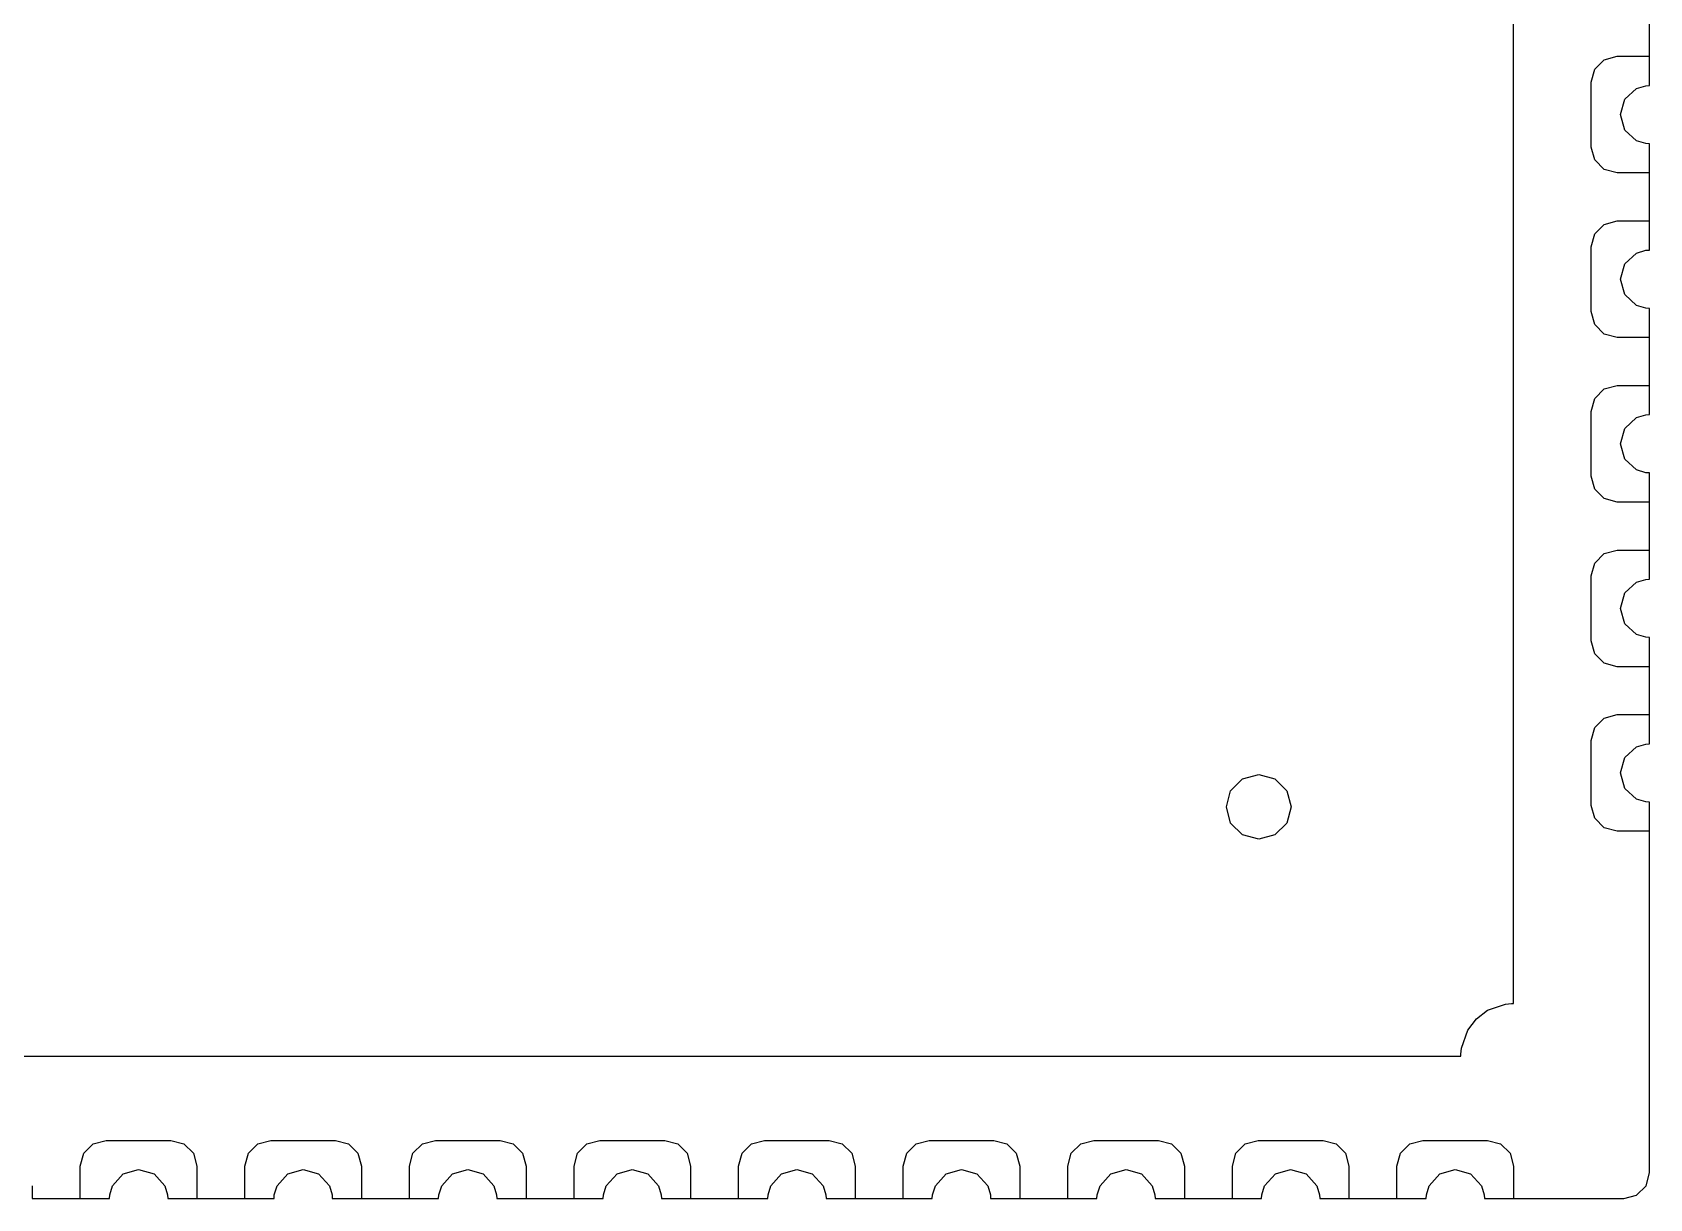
# Model space of a CAD drawing. Header units: millimetres. Extents: x -74 to 116, y -91 to 186.
# Drawn here: x 3.64 to 16.12, y 62.97 to 71.97 of the extents above; entities that cross this region are included whole.
import ezdxf

# ---------------------------------------------------------------- set-up
doc = ezdxf.new("R2010")
doc.units = ezdxf.units.MM
doc.layers.add('VISIBLE', color=7, linetype='Continuous')

msp = doc.modelspace()

# ---------------------------------------------------------------- linework, layer by layer
at = {"layer": 'VISIBLE'}
for points in [[(15.067, 64.48), (15.067, 79.468)], [(16.117, 71.789), (16.117, 72.159)], [(16.117, 71.789), (16.117, 72.159)], [(15.667, 71.589), (15.694, 71.689), (15.767, 71.762), (15.867, 71.789)], [(15.667, 71.589), (15.694, 71.689), (15.767, 71.762), (15.867, 71.789)], [(15.867, 71.789), (16.017, 71.789)], [(15.867, 71.789), (16.017, 71.789)], [(16.017, 71.789), (16.028, 71.789), (16.039, 71.789), (16.05, 71.789), (16.061, 71.789), (16.07, 71.789), (16.08, 71.789), (16.088, 71.789), (16.095, 71.789), (16.102, 71.789), (16.107, 71.789), (16.112, 71.789), (16.115, 71.789), (16.117, 71.789), (16.117, 71.789)], [(16.017, 71.789), (16.028, 71.789), (16.039, 71.789), (16.05, 71.789), (16.061, 71.789), (16.07, 71.789), (16.08, 71.789), (16.088, 71.789), (16.095, 71.789), (16.102, 71.789), (16.107, 71.789), (16.112, 71.789), (16.115, 71.789), (16.117, 71.789), (16.117, 71.789)], [(16.117, 71.564), (16.117, 71.789)], [(15.667, 71.089), (15.667, 71.589)], [(15.667, 71.089), (15.667, 71.589)], [(16.017, 71.137), (15.926, 71.22), (15.892, 71.339), (15.926, 71.458), (16.017, 71.541)], [(16.017, 71.541), (16.087, 71.562), (16.117, 71.564)], [(16.117, 71.114), (16.087, 71.116), (16.017, 71.137)], [(15.867, 70.889), (15.767, 70.916), (15.694, 70.989), (15.667, 71.089)], [(15.867, 70.889), (15.767, 70.916), (15.694, 70.989), (15.667, 71.089)], [(16.117, 70.889), (16.117, 71.114)], [(16.017, 70.889), (15.867, 70.889)], [(16.017, 70.889), (15.867, 70.889)], [(16.117, 70.889), (16.117, 70.889), (16.115, 70.889), (16.112, 70.889), (16.107, 70.889), (16.102, 70.889), (16.095, 70.889), (16.088, 70.889), (16.08, 70.889), (16.07, 70.889), (16.061, 70.889), (16.05, 70.889), (16.039, 70.889), (16.028, 70.889), (16.017, 70.889)], [(16.117, 70.889), (16.117, 70.889), (16.115, 70.889), (16.112, 70.889), (16.107, 70.889), (16.102, 70.889), (16.095, 70.889), (16.088, 70.889), (16.08, 70.889), (16.07, 70.889), (16.061, 70.889), (16.05, 70.889), (16.039, 70.889), (16.028, 70.889), (16.017, 70.889)], [(16.117, 70.519), (16.117, 70.889)], [(16.117, 70.519), (16.117, 70.889)], [(15.667, 70.319), (15.694, 70.419), (15.767, 70.492), (15.867, 70.519)], [(15.667, 70.319), (15.694, 70.419), (15.767, 70.492), (15.867, 70.519)], [(15.867, 70.519), (16.017, 70.519)], [(15.867, 70.519), (16.017, 70.519)], [(16.017, 70.519), (16.028, 70.519), (16.039, 70.519), (16.05, 70.519), (16.061, 70.519), (16.07, 70.519), (16.08, 70.519), (16.088, 70.519), (16.095, 70.519), (16.102, 70.519), (16.107, 70.519), (16.112, 70.519), (16.115, 70.519), (16.117, 70.519), (16.117, 70.519)], [(16.017, 70.519), (16.028, 70.519), (16.039, 70.519), (16.05, 70.519), (16.061, 70.519), (16.07, 70.519), (16.08, 70.519), (16.088, 70.519), (16.095, 70.519), (16.102, 70.519), (16.107, 70.519), (16.112, 70.519), (16.115, 70.519), (16.117, 70.519), (16.117, 70.519)], [(16.117, 70.294), (16.117, 70.519)], [(15.667, 69.819), (15.667, 70.319)], [(15.667, 69.819), (15.667, 70.319)], [(16.017, 69.867), (15.926, 69.95), (15.892, 70.069), (15.926, 70.188), (16.017, 70.271)], [(16.017, 70.271), (16.087, 70.292), (16.117, 70.294)], [(15.867, 69.619), (15.767, 69.646), (15.694, 69.719), (15.667, 69.819)], [(15.867, 69.619), (15.767, 69.646), (15.694, 69.719), (15.667, 69.819)], [(16.117, 69.844), (16.087, 69.846), (16.017, 69.867)], [(16.117, 69.619), (16.117, 69.844)], [(16.017, 69.619), (15.867, 69.619)], [(16.017, 69.619), (15.867, 69.619)], [(16.117, 69.619), (16.117, 69.619), (16.115, 69.619), (16.112, 69.619), (16.107, 69.619), (16.102, 69.619), (16.095, 69.619), (16.088, 69.619), (16.08, 69.619), (16.07, 69.619), (16.061, 69.619), (16.05, 69.619), (16.039, 69.619), (16.028, 69.619), (16.017, 69.619)], [(16.117, 69.619), (16.117, 69.619), (16.115, 69.619), (16.112, 69.619), (16.107, 69.619), (16.102, 69.619), (16.095, 69.619), (16.088, 69.619), (16.08, 69.619), (16.07, 69.619), (16.061, 69.619), (16.05, 69.619), (16.039, 69.619), (16.028, 69.619), (16.017, 69.619)], [(16.117, 69.249), (16.117, 69.619)], [(16.117, 69.249), (16.117, 69.619)], [(15.667, 69.049), (15.694, 69.149), (15.767, 69.222), (15.867, 69.249)], [(15.667, 69.049), (15.694, 69.149), (15.767, 69.222), (15.867, 69.249)], [(15.867, 69.249), (16.017, 69.249)], [(15.867, 69.249), (16.017, 69.249)], [(16.017, 69.249), (16.028, 69.249), (16.039, 69.249), (16.05, 69.249), (16.061, 69.249), (16.07, 69.249), (16.08, 69.249), (16.088, 69.249), (16.095, 69.249), (16.102, 69.249), (16.107, 69.249), (16.112, 69.249), (16.115, 69.249), (16.117, 69.249), (16.117, 69.249)], [(16.017, 69.249), (16.028, 69.249), (16.039, 69.249), (16.05, 69.249), (16.061, 69.249), (16.07, 69.249), (16.08, 69.249), (16.088, 69.249), (16.095, 69.249), (16.102, 69.249), (16.107, 69.249), (16.112, 69.249), (16.115, 69.249), (16.117, 69.249), (16.117, 69.249)], [(16.117, 69.024), (16.117, 69.249)], [(15.667, 68.549), (15.667, 69.049)], [(15.667, 68.549), (15.667, 69.049)], [(16.017, 69.001), (16.087, 69.022), (16.117, 69.024)], [(16.017, 68.597), (15.926, 68.68), (15.892, 68.799), (15.926, 68.918), (16.017, 69.001)], [(15.867, 68.349), (15.767, 68.376), (15.694, 68.449), (15.667, 68.549)], [(15.867, 68.349), (15.767, 68.376), (15.694, 68.449), (15.667, 68.549)], [(16.117, 68.574), (16.087, 68.576), (16.017, 68.597)], [(16.117, 68.349), (16.117, 68.574)], [(16.017, 68.349), (15.867, 68.349)], [(16.017, 68.349), (15.867, 68.349)], [(16.117, 68.349), (16.117, 68.349), (16.115, 68.349), (16.112, 68.349), (16.107, 68.349), (16.102, 68.349), (16.095, 68.349), (16.088, 68.349), (16.08, 68.349), (16.07, 68.349), (16.061, 68.349), (16.05, 68.349), (16.039, 68.349), (16.028, 68.349), (16.017, 68.349)], [(16.117, 68.349), (16.117, 68.349), (16.115, 68.349), (16.112, 68.349), (16.107, 68.349), (16.102, 68.349), (16.095, 68.349), (16.088, 68.349), (16.08, 68.349), (16.07, 68.349), (16.061, 68.349), (16.05, 68.349), (16.039, 68.349), (16.028, 68.349), (16.017, 68.349)], [(16.117, 67.979), (16.117, 68.349)], [(16.117, 67.979), (16.117, 68.349)], [(15.667, 67.779), (15.694, 67.879), (15.767, 67.952), (15.867, 67.979)], [(15.667, 67.779), (15.694, 67.879), (15.767, 67.952), (15.867, 67.979)], [(15.867, 67.979), (16.017, 67.979)], [(15.867, 67.979), (16.017, 67.979)], [(16.017, 67.979), (16.028, 67.979), (16.039, 67.979), (16.05, 67.979), (16.061, 67.979), (16.07, 67.979), (16.08, 67.979), (16.088, 67.979), (16.095, 67.979), (16.102, 67.979), (16.107, 67.979), (16.112, 67.979), (16.115, 67.979), (16.117, 67.979), (16.117, 67.979)], [(16.017, 67.979), (16.028, 67.979), (16.039, 67.979), (16.05, 67.979), (16.061, 67.979), (16.07, 67.979), (16.08, 67.979), (16.088, 67.979), (16.095, 67.979), (16.102, 67.979), (16.107, 67.979), (16.112, 67.979), (16.115, 67.979), (16.117, 67.979), (16.117, 67.979)], [(16.117, 67.754), (16.117, 67.979)], [(15.667, 67.279), (15.667, 67.779)], [(15.667, 67.279), (15.667, 67.779)], [(16.017, 67.327), (15.926, 67.41), (15.892, 67.529), (15.926, 67.648), (16.017, 67.731)], [(16.017, 67.731), (16.087, 67.752), (16.117, 67.754)], [(15.867, 67.079), (15.767, 67.106), (15.694, 67.179), (15.667, 67.279)], [(15.867, 67.079), (15.767, 67.106), (15.694, 67.179), (15.667, 67.279)], [(16.117, 67.304), (16.087, 67.306), (16.017, 67.327)], [(16.117, 67.079), (16.117, 67.304)], [(16.017, 67.079), (15.867, 67.079)], [(16.017, 67.079), (15.867, 67.079)], [(16.117, 67.079), (16.117, 67.079), (16.115, 67.079), (16.112, 67.079), (16.107, 67.079), (16.102, 67.079), (16.095, 67.079), (16.088, 67.079), (16.08, 67.079), (16.07, 67.079), (16.061, 67.079), (16.05, 67.079), (16.039, 67.079), (16.028, 67.079), (16.017, 67.079)], [(16.117, 67.079), (16.117, 67.079), (16.115, 67.079), (16.112, 67.079), (16.107, 67.079), (16.102, 67.079), (16.095, 67.079), (16.088, 67.079), (16.08, 67.079), (16.07, 67.079), (16.061, 67.079), (16.05, 67.079), (16.039, 67.079), (16.028, 67.079), (16.017, 67.079)], [(16.117, 66.709), (16.117, 67.079)], [(16.117, 66.709), (16.117, 67.079)], [(15.667, 66.509), (15.694, 66.609), (15.767, 66.682), (15.867, 66.709)], [(15.667, 66.509), (15.694, 66.609), (15.767, 66.682), (15.867, 66.709)], [(15.867, 66.709), (16.017, 66.709)], [(15.867, 66.709), (16.017, 66.709)], [(16.017, 66.709), (16.028, 66.709), (16.039, 66.709), (16.05, 66.709), (16.061, 66.709), (16.07, 66.709), (16.08, 66.709), (16.088, 66.709), (16.095, 66.709), (16.102, 66.709), (16.107, 66.709), (16.112, 66.709), (16.115, 66.709), (16.117, 66.709), (16.117, 66.709)], [(16.017, 66.709), (16.028, 66.709), (16.039, 66.709), (16.05, 66.709), (16.061, 66.709), (16.07, 66.709), (16.08, 66.709), (16.088, 66.709), (16.095, 66.709), (16.102, 66.709), (16.107, 66.709), (16.112, 66.709), (16.115, 66.709), (16.117, 66.709), (16.117, 66.709)], [(16.117, 66.484), (16.117, 66.709)], [(15.667, 66.009), (15.667, 66.509)], [(15.667, 66.009), (15.667, 66.509)], [(16.017, 66.057), (15.926, 66.14), (15.892, 66.259), (15.926, 66.378), (16.017, 66.461)], [(16.017, 66.461), (16.087, 66.482), (16.117, 66.484)], [(13.101, 66.247), (13.226, 66.214), (13.317, 66.122), (13.351, 65.997), (13.317, 65.872), (13.226, 65.781), (13.101, 65.747), (12.976, 65.781), (12.884, 65.872), (12.851, 65.997), (12.884, 66.122), (12.976, 66.214), (13.101, 66.247)], [(16.117, 66.034), (16.087, 66.036), (16.017, 66.057)], [(16.117, 65.809), (16.117, 66.034)], [(15.867, 65.809), (15.767, 65.836), (15.694, 65.909), (15.667, 66.009)], [(15.867, 65.809), (15.767, 65.836), (15.694, 65.909), (15.667, 66.009)], [(16.017, 65.809), (15.867, 65.809)], [(16.017, 65.809), (15.867, 65.809)], [(16.117, 65.809), (16.117, 65.809), (16.115, 65.809), (16.112, 65.809), (16.107, 65.809), (16.102, 65.809), (16.095, 65.809), (16.088, 65.809), (16.08, 65.809), (16.07, 65.809), (16.061, 65.809), (16.05, 65.809), (16.039, 65.809), (16.028, 65.809), (16.017, 65.809)], [(16.117, 65.809), (16.117, 65.809), (16.115, 65.809), (16.112, 65.809), (16.107, 65.809), (16.102, 65.809), (16.095, 65.809), (16.088, 65.809), (16.08, 65.809), (16.07, 65.809), (16.061, 65.809), (16.05, 65.809), (16.039, 65.809), (16.028, 65.809), (16.017, 65.809)], [(16.117, 63.174), (16.117, 65.809)], [(16.117, 63.174), (16.117, 65.809)], [(14.714, 64.274), (14.78, 64.361), (14.867, 64.428)], [(14.867, 64.428), (15.006, 64.476), (15.051, 64.48), (15.067, 64.48)], [(14.661, 64.074), (14.661, 64.09), (14.666, 64.136), (14.714, 64.274)], [(-2.126, 64.074), (14.661, 64.074)], [(4.007, 63.224), (4.034, 63.324), (4.107, 63.397), (4.207, 63.424)], [(4.007, 63.224), (4.034, 63.324), (4.107, 63.397), (4.207, 63.424)], [(4.207, 63.424), (4.707, 63.424)], [(4.207, 63.424), (4.707, 63.424)], [(4.707, 63.424), (4.807, 63.397), (4.88, 63.324), (4.907, 63.224)], [(4.707, 63.424), (4.807, 63.397), (4.88, 63.324), (4.907, 63.224)], [(5.277, 63.224), (5.304, 63.324), (5.377, 63.397), (5.477, 63.424)], [(5.277, 63.224), (5.304, 63.324), (5.377, 63.397), (5.477, 63.424)], [(5.477, 63.424), (5.977, 63.424)], [(5.477, 63.424), (5.977, 63.424)], [(5.977, 63.424), (6.077, 63.397), (6.15, 63.324), (6.177, 63.224)], [(5.977, 63.424), (6.077, 63.397), (6.15, 63.324), (6.177, 63.224)], [(6.547, 63.224), (6.574, 63.324), (6.647, 63.397), (6.747, 63.424)], [(6.547, 63.224), (6.574, 63.324), (6.647, 63.397), (6.747, 63.424)], [(6.747, 63.424), (7.247, 63.424)], [(6.747, 63.424), (7.247, 63.424)], [(7.247, 63.424), (7.347, 63.397), (7.42, 63.324), (7.447, 63.224)], [(7.247, 63.424), (7.347, 63.397), (7.42, 63.324), (7.447, 63.224)], [(7.817, 63.224), (7.844, 63.324), (7.917, 63.397), (8.017, 63.424)], [(7.817, 63.224), (7.844, 63.324), (7.917, 63.397), (8.017, 63.424)], [(8.017, 63.424), (8.517, 63.424)], [(8.017, 63.424), (8.517, 63.424)], [(8.517, 63.424), (8.617, 63.397), (8.69, 63.324), (8.717, 63.224)], [(8.517, 63.424), (8.617, 63.397), (8.69, 63.324), (8.717, 63.224)], [(9.087, 63.224), (9.114, 63.324), (9.187, 63.397), (9.287, 63.424)], [(9.087, 63.224), (9.114, 63.324), (9.187, 63.397), (9.287, 63.424)], [(9.287, 63.424), (9.787, 63.424)], [(9.287, 63.424), (9.787, 63.424)], [(9.787, 63.424), (9.887, 63.397), (9.96, 63.324), (9.987, 63.224)], [(9.787, 63.424), (9.887, 63.397), (9.96, 63.324), (9.987, 63.224)], [(10.357, 63.224), (10.384, 63.324), (10.457, 63.397), (10.557, 63.424)], [(10.357, 63.224), (10.384, 63.324), (10.457, 63.397), (10.557, 63.424)], [(10.557, 63.424), (11.057, 63.424)], [(10.557, 63.424), (11.057, 63.424)], [(11.057, 63.424), (11.157, 63.397), (11.23, 63.324), (11.257, 63.224)], [(11.057, 63.424), (11.157, 63.397), (11.23, 63.324), (11.257, 63.224)], [(11.627, 63.224), (11.654, 63.324), (11.727, 63.397), (11.827, 63.424)], [(11.627, 63.224), (11.654, 63.324), (11.727, 63.397), (11.827, 63.424)], [(11.827, 63.424), (12.327, 63.424)], [(11.827, 63.424), (12.327, 63.424)], [(12.327, 63.424), (12.427, 63.397), (12.5, 63.324), (12.527, 63.224)], [(12.327, 63.424), (12.427, 63.397), (12.5, 63.324), (12.527, 63.224)], [(12.897, 63.224), (12.924, 63.324), (12.997, 63.397), (13.097, 63.424)], [(12.897, 63.224), (12.924, 63.324), (12.997, 63.397), (13.097, 63.424)], [(13.097, 63.424), (13.597, 63.424)], [(13.097, 63.424), (13.597, 63.424)], [(13.597, 63.424), (13.697, 63.397), (13.77, 63.324), (13.797, 63.224)], [(13.597, 63.424), (13.697, 63.397), (13.77, 63.324), (13.797, 63.224)], [(14.167, 63.224), (14.194, 63.324), (14.267, 63.397), (14.367, 63.424)], [(14.167, 63.224), (14.194, 63.324), (14.267, 63.397), (14.367, 63.424)], [(14.367, 63.424), (14.867, 63.424)], [(14.367, 63.424), (14.867, 63.424)], [(14.867, 63.424), (14.967, 63.397), (15.04, 63.324), (15.067, 63.224)], [(14.867, 63.424), (14.967, 63.397), (15.04, 63.324), (15.067, 63.224)], [(4.007, 63.074), (4.007, 63.224)], [(4.007, 63.074), (4.007, 63.224)], [(4.256, 63.074), (4.339, 63.165), (4.457, 63.199), (4.576, 63.165), (4.659, 63.074)], [(4.907, 63.224), (4.907, 63.074)], [(4.907, 63.224), (4.907, 63.074)], [(5.277, 63.074), (5.277, 63.224)], [(5.277, 63.074), (5.277, 63.224)], [(5.526, 63.074), (5.609, 63.165), (5.727, 63.199), (5.846, 63.165), (5.929, 63.074)], [(6.177, 63.224), (6.177, 63.074)], [(6.177, 63.224), (6.177, 63.074)], [(6.547, 63.074), (6.547, 63.224)], [(6.547, 63.074), (6.547, 63.224)], [(6.796, 63.074), (6.879, 63.165), (6.997, 63.199), (7.116, 63.165), (7.199, 63.074)], [(7.447, 63.224), (7.447, 63.074)], [(7.447, 63.224), (7.447, 63.074)], [(7.817, 63.074), (7.817, 63.224)], [(7.817, 63.074), (7.817, 63.224)], [(8.066, 63.074), (8.149, 63.165), (8.267, 63.199), (8.386, 63.165), (8.469, 63.074)], [(8.717, 63.224), (8.717, 63.074)], [(8.717, 63.224), (8.717, 63.074)], [(9.087, 63.074), (9.087, 63.224)], [(9.087, 63.074), (9.087, 63.224)], [(9.336, 63.074), (9.419, 63.165), (9.537, 63.199), (9.656, 63.165), (9.739, 63.074)], [(9.987, 63.224), (9.987, 63.074)], [(9.987, 63.224), (9.987, 63.074)], [(10.357, 63.074), (10.357, 63.224)], [(10.357, 63.074), (10.357, 63.224)], [(10.606, 63.074), (10.689, 63.165), (10.807, 63.199), (10.926, 63.165), (11.009, 63.074)], [(11.257, 63.224), (11.257, 63.074)], [(11.257, 63.224), (11.257, 63.074)], [(11.627, 63.074), (11.627, 63.224)], [(11.627, 63.074), (11.627, 63.224)], [(11.876, 63.074), (11.959, 63.165), (12.077, 63.199), (12.196, 63.165), (12.279, 63.074)], [(12.527, 63.224), (12.527, 63.074)], [(12.527, 63.224), (12.527, 63.074)], [(12.897, 63.074), (12.897, 63.224)], [(12.897, 63.074), (12.897, 63.224)], [(13.146, 63.074), (13.229, 63.165), (13.347, 63.199), (13.466, 63.165), (13.549, 63.074)], [(13.797, 63.224), (13.797, 63.074)], [(13.797, 63.224), (13.797, 63.074)], [(14.167, 63.074), (14.167, 63.224)], [(14.167, 63.074), (14.167, 63.224)], [(14.416, 63.074), (14.499, 63.165), (14.617, 63.199), (14.736, 63.165), (14.819, 63.074)], [(15.067, 63.224), (15.067, 63.074)], [(15.067, 63.224), (15.067, 63.074)], [(15.917, 62.974), (16.017, 63.001), (16.09, 63.074), (16.117, 63.174)], [(15.917, 62.974), (16.017, 63.001), (16.09, 63.074), (16.117, 63.174)], [(3.637, 63.074), (3.637, 63.063), (3.637, 63.052), (3.637, 63.041), (3.637, 63.031), (3.637, 63.021), (3.637, 63.012), (3.637, 63.003), (3.637, 62.996), (3.637, 62.989), (3.637, 62.984), (3.637, 62.98), (3.637, 62.976), (3.637, 62.975), (3.637, 62.974)], [(4.007, 62.974), (4.007, 62.975), (4.007, 62.976), (4.007, 62.98), (4.007, 62.984), (4.007, 62.989), (4.007, 62.996), (4.007, 63.003), (4.007, 63.012), (4.007, 63.021), (4.007, 63.031), (4.007, 63.041), (4.007, 63.052), (4.007, 63.063), (4.007, 63.074)], [(4.007, 62.974), (4.007, 62.975), (4.007, 62.976), (4.007, 62.98), (4.007, 62.984), (4.007, 62.989), (4.007, 62.996), (4.007, 63.003), (4.007, 63.012), (4.007, 63.021), (4.007, 63.031), (4.007, 63.041), (4.007, 63.052), (4.007, 63.063), (4.007, 63.074)], [(4.232, 62.974), (4.234, 63.004), (4.256, 63.074)], [(4.659, 63.074), (4.68, 63.004), (4.682, 62.974)], [(4.907, 63.074), (4.907, 63.063), (4.907, 63.052), (4.907, 63.041), (4.907, 63.031), (4.907, 63.021), (4.907, 63.012), (4.907, 63.003), (4.907, 62.996), (4.907, 62.989), (4.907, 62.984), (4.907, 62.98), (4.907, 62.976), (4.907, 62.975), (4.907, 62.974)], [(4.907, 63.074), (4.907, 63.063), (4.907, 63.052), (4.907, 63.041), (4.907, 63.031), (4.907, 63.021), (4.907, 63.012), (4.907, 63.003), (4.907, 62.996), (4.907, 62.989), (4.907, 62.984), (4.907, 62.98), (4.907, 62.976), (4.907, 62.975), (4.907, 62.974)], [(5.277, 62.974), (5.277, 62.975), (5.277, 62.976), (5.277, 62.98), (5.277, 62.984), (5.277, 62.989), (5.277, 62.996), (5.277, 63.003), (5.277, 63.012), (5.277, 63.021), (5.277, 63.031), (5.277, 63.041), (5.277, 63.052), (5.277, 63.063), (5.277, 63.074)], [(5.277, 62.974), (5.277, 62.975), (5.277, 62.976), (5.277, 62.98), (5.277, 62.984), (5.277, 62.989), (5.277, 62.996), (5.277, 63.003), (5.277, 63.012), (5.277, 63.021), (5.277, 63.031), (5.277, 63.041), (5.277, 63.052), (5.277, 63.063), (5.277, 63.074)], [(5.502, 62.974), (5.504, 63.004), (5.526, 63.074)], [(5.929, 63.074), (5.95, 63.004), (5.952, 62.974)], [(6.177, 63.074), (6.177, 63.063), (6.177, 63.052), (6.177, 63.041), (6.177, 63.031), (6.177, 63.021), (6.177, 63.012), (6.177, 63.003), (6.177, 62.996), (6.177, 62.989), (6.177, 62.984), (6.177, 62.98), (6.177, 62.976), (6.177, 62.975), (6.177, 62.974)], [(6.177, 63.074), (6.177, 63.063), (6.177, 63.052), (6.177, 63.041), (6.177, 63.031), (6.177, 63.021), (6.177, 63.012), (6.177, 63.003), (6.177, 62.996), (6.177, 62.989), (6.177, 62.984), (6.177, 62.98), (6.177, 62.976), (6.177, 62.975), (6.177, 62.974)], [(6.547, 62.974), (6.547, 62.975), (6.547, 62.976), (6.547, 62.98), (6.547, 62.984), (6.547, 62.989), (6.547, 62.996), (6.547, 63.003), (6.547, 63.012), (6.547, 63.021), (6.547, 63.031), (6.547, 63.041), (6.547, 63.052), (6.547, 63.063), (6.547, 63.074)], [(6.547, 62.974), (6.547, 62.975), (6.547, 62.976), (6.547, 62.98), (6.547, 62.984), (6.547, 62.989), (6.547, 62.996), (6.547, 63.003), (6.547, 63.012), (6.547, 63.021), (6.547, 63.031), (6.547, 63.041), (6.547, 63.052), (6.547, 63.063), (6.547, 63.074)], [(6.772, 62.974), (6.774, 63.004), (6.796, 63.074)], [(7.199, 63.074), (7.22, 63.004), (7.222, 62.974)], [(7.447, 63.074), (7.447, 63.063), (7.447, 63.052), (7.447, 63.041), (7.447, 63.031), (7.447, 63.021), (7.447, 63.012), (7.447, 63.003), (7.447, 62.996), (7.447, 62.989), (7.447, 62.984), (7.447, 62.98), (7.447, 62.976), (7.447, 62.975), (7.447, 62.974)], [(7.447, 63.074), (7.447, 63.063), (7.447, 63.052), (7.447, 63.041), (7.447, 63.031), (7.447, 63.021), (7.447, 63.012), (7.447, 63.003), (7.447, 62.996), (7.447, 62.989), (7.447, 62.984), (7.447, 62.98), (7.447, 62.976), (7.447, 62.975), (7.447, 62.974)], [(7.817, 62.974), (7.817, 62.975), (7.817, 62.976), (7.817, 62.98), (7.817, 62.984), (7.817, 62.989), (7.817, 62.996), (7.817, 63.003), (7.817, 63.012), (7.817, 63.021), (7.817, 63.031), (7.817, 63.041), (7.817, 63.052), (7.817, 63.063), (7.817, 63.074)], [(7.817, 62.974), (7.817, 62.975), (7.817, 62.976), (7.817, 62.98), (7.817, 62.984), (7.817, 62.989), (7.817, 62.996), (7.817, 63.003), (7.817, 63.012), (7.817, 63.021), (7.817, 63.031), (7.817, 63.041), (7.817, 63.052), (7.817, 63.063), (7.817, 63.074)], [(8.042, 62.974), (8.044, 63.004), (8.066, 63.074)], [(8.469, 63.074), (8.49, 63.004), (8.492, 62.974)], [(8.717, 63.074), (8.717, 63.063), (8.717, 63.052), (8.717, 63.041), (8.717, 63.031), (8.717, 63.021), (8.717, 63.012), (8.717, 63.003), (8.717, 62.996), (8.717, 62.989), (8.717, 62.984), (8.717, 62.98), (8.717, 62.976), (8.717, 62.975), (8.717, 62.974)], [(8.717, 63.074), (8.717, 63.063), (8.717, 63.052), (8.717, 63.041), (8.717, 63.031), (8.717, 63.021), (8.717, 63.012), (8.717, 63.003), (8.717, 62.996), (8.717, 62.989), (8.717, 62.984), (8.717, 62.98), (8.717, 62.976), (8.717, 62.975), (8.717, 62.974)], [(9.087, 62.974), (9.087, 62.975), (9.087, 62.976), (9.087, 62.98), (9.087, 62.984), (9.087, 62.989), (9.087, 62.996), (9.087, 63.003), (9.087, 63.012), (9.087, 63.021), (9.087, 63.031), (9.087, 63.041), (9.087, 63.052), (9.087, 63.063), (9.087, 63.074)], [(9.087, 62.974), (9.087, 62.975), (9.087, 62.976), (9.087, 62.98), (9.087, 62.984), (9.087, 62.989), (9.087, 62.996), (9.087, 63.003), (9.087, 63.012), (9.087, 63.021), (9.087, 63.031), (9.087, 63.041), (9.087, 63.052), (9.087, 63.063), (9.087, 63.074)], [(9.312, 62.974), (9.314, 63.004), (9.336, 63.074)], [(9.739, 63.074), (9.76, 63.004), (9.762, 62.974)], [(9.987, 63.074), (9.987, 63.063), (9.987, 63.052), (9.987, 63.041), (9.987, 63.031), (9.987, 63.021), (9.987, 63.012), (9.987, 63.003), (9.987, 62.996), (9.987, 62.989), (9.987, 62.984), (9.987, 62.98), (9.987, 62.976), (9.987, 62.975), (9.987, 62.974)], [(9.987, 63.074), (9.987, 63.063), (9.987, 63.052), (9.987, 63.041), (9.987, 63.031), (9.987, 63.021), (9.987, 63.012), (9.987, 63.003), (9.987, 62.996), (9.987, 62.989), (9.987, 62.984), (9.987, 62.98), (9.987, 62.976), (9.987, 62.975), (9.987, 62.974)], [(10.357, 62.974), (10.357, 62.975), (10.357, 62.976), (10.357, 62.98), (10.357, 62.984), (10.357, 62.989), (10.357, 62.996), (10.357, 63.003), (10.357, 63.012), (10.357, 63.021), (10.357, 63.031), (10.357, 63.041), (10.357, 63.052), (10.357, 63.063), (10.357, 63.074)], [(10.357, 62.974), (10.357, 62.975), (10.357, 62.976), (10.357, 62.98), (10.357, 62.984), (10.357, 62.989), (10.357, 62.996), (10.357, 63.003), (10.357, 63.012), (10.357, 63.021), (10.357, 63.031), (10.357, 63.041), (10.357, 63.052), (10.357, 63.063), (10.357, 63.074)], [(10.582, 62.974), (10.584, 63.004), (10.606, 63.074)], [(11.009, 63.074), (11.03, 63.004), (11.032, 62.974)], [(11.257, 63.074), (11.257, 63.063), (11.257, 63.052), (11.257, 63.041), (11.257, 63.031), (11.257, 63.021), (11.257, 63.012), (11.257, 63.003), (11.257, 62.996), (11.257, 62.989), (11.257, 62.984), (11.257, 62.98), (11.257, 62.976), (11.257, 62.975), (11.257, 62.974)], [(11.257, 63.074), (11.257, 63.063), (11.257, 63.052), (11.257, 63.041), (11.257, 63.031), (11.257, 63.021), (11.257, 63.012), (11.257, 63.003), (11.257, 62.996), (11.257, 62.989), (11.257, 62.984), (11.257, 62.98), (11.257, 62.976), (11.257, 62.975), (11.257, 62.974)], [(11.627, 62.974), (11.627, 62.975), (11.627, 62.976), (11.627, 62.98), (11.627, 62.984), (11.627, 62.989), (11.627, 62.996), (11.627, 63.003), (11.627, 63.012), (11.627, 63.021), (11.627, 63.031), (11.627, 63.041), (11.627, 63.052), (11.627, 63.063), (11.627, 63.074)], [(11.627, 62.974), (11.627, 62.975), (11.627, 62.976), (11.627, 62.98), (11.627, 62.984), (11.627, 62.989), (11.627, 62.996), (11.627, 63.003), (11.627, 63.012), (11.627, 63.021), (11.627, 63.031), (11.627, 63.041), (11.627, 63.052), (11.627, 63.063), (11.627, 63.074)], [(11.852, 62.974), (11.854, 63.004), (11.876, 63.074)], [(12.279, 63.074), (12.3, 63.004), (12.302, 62.974)], [(12.527, 63.074), (12.527, 63.063), (12.527, 63.052), (12.527, 63.041), (12.527, 63.031), (12.527, 63.021), (12.527, 63.012), (12.527, 63.003), (12.527, 62.996), (12.527, 62.989), (12.527, 62.984), (12.527, 62.98), (12.527, 62.976), (12.527, 62.975), (12.527, 62.974)], [(12.527, 63.074), (12.527, 63.063), (12.527, 63.052), (12.527, 63.041), (12.527, 63.031), (12.527, 63.021), (12.527, 63.012), (12.527, 63.003), (12.527, 62.996), (12.527, 62.989), (12.527, 62.984), (12.527, 62.98), (12.527, 62.976), (12.527, 62.975), (12.527, 62.974)], [(12.897, 62.974), (12.897, 62.975), (12.897, 62.976), (12.897, 62.98), (12.897, 62.984), (12.897, 62.989), (12.897, 62.996), (12.897, 63.003), (12.897, 63.012), (12.897, 63.021), (12.897, 63.031), (12.897, 63.041), (12.897, 63.052), (12.897, 63.063), (12.897, 63.074)], [(12.897, 62.974), (12.897, 62.975), (12.897, 62.976), (12.897, 62.98), (12.897, 62.984), (12.897, 62.989), (12.897, 62.996), (12.897, 63.003), (12.897, 63.012), (12.897, 63.021), (12.897, 63.031), (12.897, 63.041), (12.897, 63.052), (12.897, 63.063), (12.897, 63.074)], [(13.122, 62.974), (13.124, 63.004), (13.146, 63.074)], [(13.549, 63.074), (13.57, 63.004), (13.572, 62.974)], [(13.797, 63.074), (13.797, 63.063), (13.797, 63.052), (13.797, 63.041), (13.797, 63.031), (13.797, 63.021), (13.797, 63.012), (13.797, 63.003), (13.797, 62.996), (13.797, 62.989), (13.797, 62.984), (13.797, 62.98), (13.797, 62.976), (13.797, 62.975), (13.797, 62.974)], [(13.797, 63.074), (13.797, 63.063), (13.797, 63.052), (13.797, 63.041), (13.797, 63.031), (13.797, 63.021), (13.797, 63.012), (13.797, 63.003), (13.797, 62.996), (13.797, 62.989), (13.797, 62.984), (13.797, 62.98), (13.797, 62.976), (13.797, 62.975), (13.797, 62.974)], [(14.167, 62.974), (14.167, 62.975), (14.167, 62.976), (14.167, 62.98), (14.167, 62.984), (14.167, 62.989), (14.167, 62.996), (14.167, 63.003), (14.167, 63.012), (14.167, 63.021), (14.167, 63.031), (14.167, 63.041), (14.167, 63.052), (14.167, 63.063), (14.167, 63.074)], [(14.167, 62.974), (14.167, 62.975), (14.167, 62.976), (14.167, 62.98), (14.167, 62.984), (14.167, 62.989), (14.167, 62.996), (14.167, 63.003), (14.167, 63.012), (14.167, 63.021), (14.167, 63.031), (14.167, 63.041), (14.167, 63.052), (14.167, 63.063), (14.167, 63.074)], [(14.392, 62.974), (14.394, 63.004), (14.416, 63.074)], [(14.819, 63.074), (14.84, 63.004), (14.842, 62.974)], [(15.067, 63.074), (15.067, 63.063), (15.067, 63.052), (15.067, 63.041), (15.067, 63.031), (15.067, 63.021), (15.067, 63.012), (15.067, 63.003), (15.067, 62.996), (15.067, 62.989), (15.067, 62.984), (15.067, 62.98), (15.067, 62.976), (15.067, 62.975), (15.067, 62.974)], [(15.067, 63.074), (15.067, 63.063), (15.067, 63.052), (15.067, 63.041), (15.067, 63.031), (15.067, 63.021), (15.067, 63.012), (15.067, 63.003), (15.067, 62.996), (15.067, 62.989), (15.067, 62.984), (15.067, 62.98), (15.067, 62.976), (15.067, 62.975), (15.067, 62.974)], [(3.637, 62.974), (4.007, 62.974)], [(3.637, 62.974), (4.007, 62.974)], [(4.007, 62.974), (4.232, 62.974)], [(4.682, 62.974), (4.907, 62.974)], [(4.907, 62.974), (5.277, 62.974)], [(4.907, 62.974), (5.277, 62.974)], [(5.277, 62.974), (5.502, 62.974)], [(5.952, 62.974), (6.177, 62.974)], [(6.177, 62.974), (6.547, 62.974)], [(6.177, 62.974), (6.547, 62.974)], [(6.547, 62.974), (6.772, 62.974)], [(7.222, 62.974), (7.447, 62.974)], [(7.447, 62.974), (7.817, 62.974)], [(7.447, 62.974), (7.817, 62.974)], [(7.817, 62.974), (8.042, 62.974)], [(8.492, 62.974), (8.717, 62.974)], [(8.717, 62.974), (9.087, 62.974)], [(8.717, 62.974), (9.087, 62.974)], [(9.087, 62.974), (9.312, 62.974)], [(9.762, 62.974), (9.987, 62.974)], [(9.987, 62.974), (10.357, 62.974)], [(9.987, 62.974), (10.357, 62.974)], [(10.357, 62.974), (10.582, 62.974)], [(11.032, 62.974), (11.257, 62.974)], [(11.257, 62.974), (11.627, 62.974)], [(11.257, 62.974), (11.627, 62.974)], [(11.627, 62.974), (11.852, 62.974)], [(12.302, 62.974), (12.527, 62.974)], [(12.527, 62.974), (12.897, 62.974)], [(12.527, 62.974), (12.897, 62.974)], [(12.897, 62.974), (13.122, 62.974)], [(13.572, 62.974), (13.797, 62.974)], [(13.797, 62.974), (14.167, 62.974)], [(13.797, 62.974), (14.167, 62.974)], [(14.167, 62.974), (14.392, 62.974)], [(14.842, 62.974), (15.067, 62.974)], [(15.067, 62.974), (15.917, 62.974)], [(15.067, 62.974), (15.917, 62.974)]]:
    msp.add_lwpolyline(points, dxfattribs=at)

doc.saveas('drawing.dxf')
